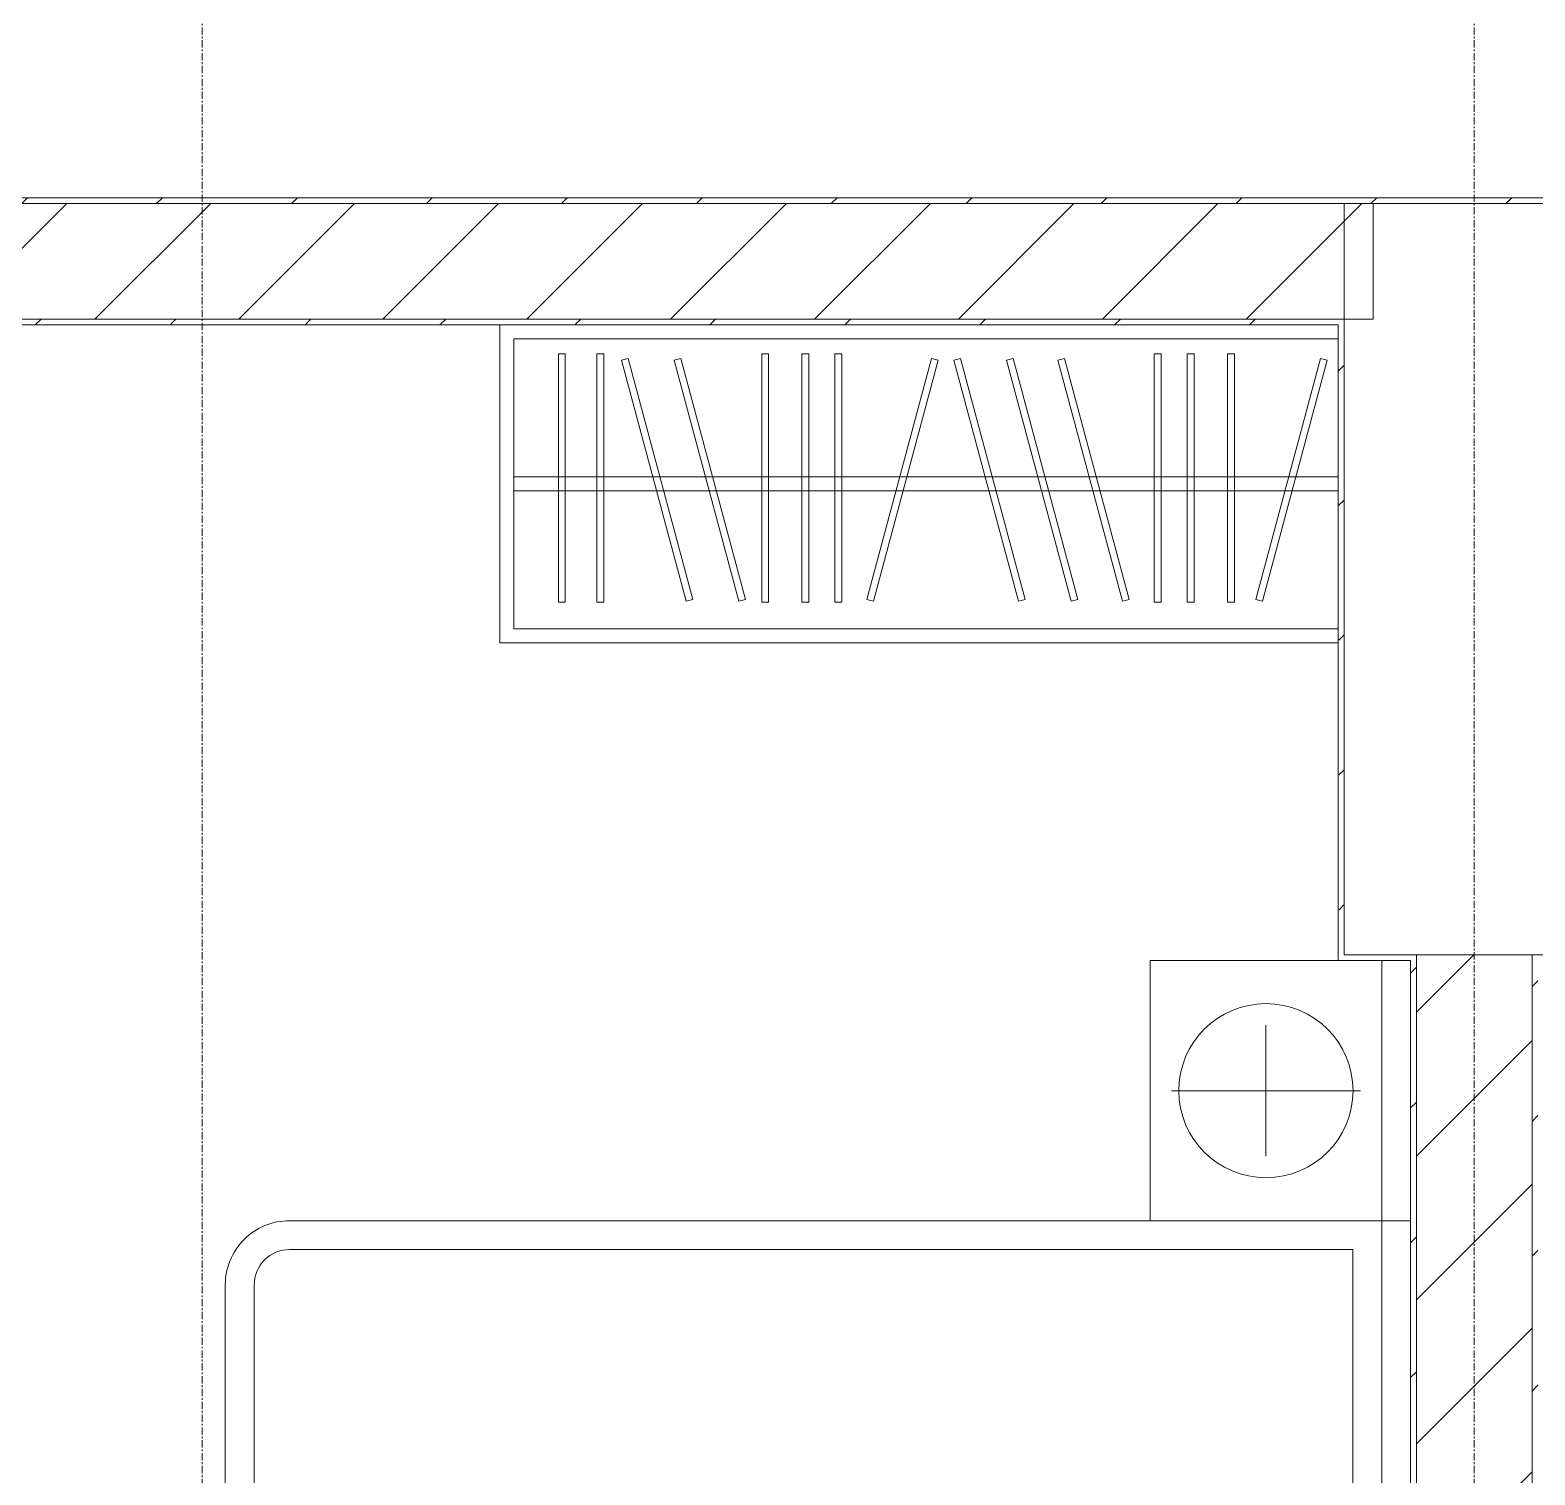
# Model space of a CAD drawing. Header units: millimetres. Extents: x 5357 to 201988, y -16345 to 109895.
# Drawn here: x 105655 to 108258, y 31337 to 33837 of the extents above; entities that cross this region are included whole.
import ezdxf

# ---------------------------------------------------------------- set-up
doc = ezdxf.new("R2010")
doc.units = ezdxf.units.MM
doc.linetypes.add('Grid Line', pattern=[22.225, 12.7, -3.175, 3.175, -3.175])
for name, color, linetype, lineweight in [('0-1', 7, 'Continuous', 5), ('A-WALL', 113, 'Continuous', 9), ('A-WALL-4', 113, 'Continuous', 18), ('A-WALL-PATT-2', 53, 'Continuous', 9), ('A-WALL-PATT-3', 111, 'Continuous', 9), ('I-FURN-1', 53, 'Continuous', 9), ('I-WALL-1', 9, 'Continuous', 18), ('I-WALL-3', 2, 'Continuous', 18), ('S-COLS-2', 9, 'Continuous', 18), ('S-GRID-1', 1, 'Grid Line', 9)]:
    doc.layers.add(name, color=color, linetype=linetype, lineweight=lineweight)
pattern_1 = [(45, (0, 0), (-116.67262, 116.67262), [])]
pattern_2 = [(45, (0, 0), (-124.4508, 124.4508), [])]

# ---------------------------------------------------------------- blocks, each defined once
blk = doc.blocks.new('NCV_TKTC_KET CAU_rvt-1-TKCS_MB SÂN ĐƯỜNG NỘI BỘ')
at = {"layer": 'S-COLS-2'}
for p, q in [((108377.6, 33536.9), (107927.6, 33536.9)), ((107927.6, 33536.9), (107927.6, 32236.9)), ((107927.6, 32236.9), (108377.6, 32236.9))]:
    blk.add_line(p, q, dxfattribs=at)
blk = doc.blocks.new('GIUONG NGU-2TAB-1600x2000 - GIUONG NGU-2TAB-1600x2000-V19-TKCS_MB SÂN ĐƯỜNG NỘI BỘ')
at = {"layer": 'I-FURN-1'}
for p, q in [((569.6, 2050), (1997.1, 2050)), ((1997.1, 2050), (569.6, 2050)), ((1997.1, 2000), (569.6, 2000)), ((2058.2, 100), (2058.2, 1938.9)), ((2108.2, 1938.9), (2108.2, 50)), ((2108.2, 50), (2108.2, 1938.9)), ((2108.2, 50), (2108.2, 450.3)), ((2108.2, 450.3), (2558.2, 450.3)), ((2108.2, 450.3), (2108.2, 50)), ((2558.2, 450.3), (2108.2, 450.3)), ((2558.2, 450.3), (2558.2, 50)), ((2558.2, 50), (2558.2, 450.3)), ((2333.2, 86.8), (2333.2, 413.5)), ((2446.5, 250.2), (2219.8, 250.2)), ((508.5, 100), (2058.2, 100)), ((2108.2, 50), (458.5, 50)), ((458.5, 50), (2108.2, 50)), ((458.5, 50), (2108.2, 50)), ((2558.2, 50), (2108.2, 50)), ((2108.2, 50), (2558.2, 50)), ((2108.2, 0), (2108.2, 50)), ((2108.2, 50), (2108.2, 0)), ((2108.2, 50), (2558.2, 50)), ((2558.2, 50), (2558.2, 0))]:
    blk.add_line(p, q, dxfattribs=at)
blk.add_circle((2333.2, 250.2), 150.7, dxfattribs=at)
for radius, start in [(111.1, 0), (111.1, 360), (61.1, 360)]:
    blk.add_arc((1997.1, 1938.9), radius, start, 90, dxfattribs=at)
blk = doc.blocks.new('TU QUAN AO-SUITE ROOM_3 - TU QUAN AO-SUITE ROOM_3-V20-TKCS_MB SÂN ĐƯỜNG NỘI BỘ')
at = {"layer": 'I-FURN-1'}
for p, q in [((-550, 1500), (0, 1500)), ((-550, 50), (-550, 1500)), ((0, 1500), (-550, 1500)), ((-550, 1500), (-550, 50)), ((-24, 1476), (-526, 1476)), ((-526, 1476), (-526, 600)), ((-526, 1476), (-526, 50)), ((-287, 576), (-287, 1476)), ((-263, 576), (-263, 1476)), ((-24, 49.8), (-24, 1476)), ((-480.1, 1386.9), (-480.1, 1398.9)), ((-480.1, 1398.9), (-50.1, 1398.9)), ((-480.1, 1386.9), (-480.1, 1398.9)), ((-50.1, 1386.9), (-480.1, 1386.9)), ((-50.1, 1398.9), (-50.1, 1386.9)), ((-480.1, 1320.5), (-480.1, 1332.5)), ((-480.1, 1332.5), (-50.1, 1332.5)), ((-480.1, 1320.5), (-480.1, 1332.5)), ((-50.1, 1332.5), (-50.1, 1320.5)), ((-50.1, 1320.5), (-480.1, 1320.5)), ((-478.3, 1178.1), (-61.3, 1289.9)), ((-58.2, 1278.3), (-475.2, 1166.5)), ((-61.3, 1289.9), (-58.2, 1278.3)), ((-478.3, 1086.9), (-61.3, 1198.6)), ((-61.3, 1198.6), (-58.2, 1187.1)), ((-475.2, 1166.5), (-478.3, 1178.1)), ((-58.2, 1187.1), (-475.2, 1075.3)), ((-475.2, 1075.3), (-478.3, 1086.9)), ((-480.1, 1035.3), (-480.1, 1047.3)), ((-480.1, 1047.3), (-50.1, 1047.3)), ((-480.1, 1035.3), (-480.1, 1047.3)), ((-50.1, 1047.3), (-50.1, 1035.3)), ((-50.1, 1035.3), (-480.1, 1035.3)), ((-480.1, 965.8), (-480.1, 977.8)), ((-480.1, 977.8), (-50.1, 977.8)), ((-480.1, 965.8), (-480.1, 977.8)), ((-50.1, 965.8), (-480.1, 965.8)), ((-50.1, 977.8), (-50.1, 965.8)), ((-480.1, 908.6), (-480.1, 920.6)), ((-480.1, 920.6), (-50.1, 920.6)), ((-480.1, 908.6), (-480.1, 920.6)), ((-50.1, 920.6), (-50.1, 908.6)), ((-50.1, 908.6), (-480.1, 908.6)), ((-475.2, 865.5), (-478.3, 853.9)), ((-58.2, 753.7), (-475.2, 865.5)), ((-478.3, 853.9), (-61.3, 742.1)), ((-61.3, 742.1), (-58.2, 753.7)), ((-478.3, 603.1), (-61.3, 714.9)), ((-58.2, 703.3), (-475.2, 591.5)), ((-61.3, 714.9), (-58.2, 703.3)), ((-526, 50), (-526, 600)), ((-478.3, 511.9), (-61.3, 623.6)), ((-475.2, 591.5), (-478.3, 603.1)), ((-58.2, 612.1), (-475.2, 500.3)), ((-61.3, 623.6), (-58.2, 612.1)), ((-550, 50), (-550, 576)), ((-287, 50), (-287, 576)), ((-263, 50), (-263, 576)), ((-478.3, 423.1), (-61.3, 534.9)), ((-58.2, 523.3), (-475.2, 411.5)), ((-61.3, 534.9), (-58.2, 523.3)), ((-475.2, 500.3), (-478.3, 511.9)), ((-475.2, 411.5), (-478.3, 423.1)), ((-480.1, 368.4), (-480.1, 356.4)), ((-50.1, 368.4), (-480.1, 368.4)), ((-50.1, 356.4), (-50.1, 368.4)), ((-480.1, 356.4), (-50.1, 356.4)), ((-480.1, 311.2), (-480.1, 299.2)), ((-50.1, 311.2), (-480.1, 311.2)), ((-480.1, 299.2), (-50.1, 299.2)), ((-50.1, 299.2), (-50.1, 311.2)), ((-480.1, 241.7), (-480.1, 229.7)), ((-50.1, 241.7), (-480.1, 241.7)), ((-50.1, 229.7), (-50.1, 241.7)), ((-480.1, 229.7), (-50.1, 229.7)), ((-475.2, 192.7), (-478.3, 181.1)), ((-58.2, 80.9), (-475.2, 192.7)), ((-478.3, 181.1), (-61.3, 69.4)), ((-61.3, 69.4), (-58.2, 80.9))]:
    blk.add_line(p, q, dxfattribs=at)
blk = doc.blocks.new('NCV_TKTC_TANG 1_rvt-1-TKCS_MB SÂN ĐƯỜNG NỘI BỘ')
at = {"layer": 'A-WALL-PATT-2'}
h = blk.add_hatch(dxfattribs=at)
h.set_pattern_fill('FP_2', color=256, style=0, pattern_type=2)
h.set_pattern_definition(pattern_1)
h.paths.add_polyline_path([(107917.6, 33326.9), (107927.6, 33326.9), (107927.6, 33336.9), (105062.6, 33336.9), (105062.6, 33326.9), (107033.7, 33326.9)])
h = blk.add_hatch(dxfattribs=at)
h.set_pattern_fill('FP_2', color=256, style=0, pattern_type=2)
h.set_pattern_definition(pattern_1)
h.paths.add_polyline_path([(107927.6, 32226.9), (107927.6, 33326.9), (107917.6, 33326.9), (107918.9, 32226.9)])
h = blk.add_hatch(dxfattribs=at)
h.set_pattern_fill('FP_2', color=256, style=0, pattern_type=2)
h.set_pattern_definition(pattern_1)
h.paths.add_polyline_path([(108052.6, 28936.9), (108052.6, 32236.9), (108042.6, 32236.9), (108042.6, 28936.9)])
h = blk.add_hatch(dxfattribs=at)
h.set_pattern_fill('FP_2', color=256, style=0, pattern_type=2)
h.set_pattern_definition(pattern_1)
h.paths.add_polyline_path([(108261.7, 25546.9), (108262.6, 25547.9), (108262.6, 32236.9), (108252.6, 32236.9), (108252.6, 25546.9)])
at = {"layer": 'I-WALL-1'}
for p, q in [((107927.6, 33336.9), (105062.6, 33336.9)), ((105062.6, 33326.9), (107917.6, 33326.9)), ((107917.6, 33326.9), (107917.6, 32226.9)), ((107927.6, 33326.9), (107927.6, 33336.9)), ((107927.6, 32236.9), (107927.6, 33326.9)), ((107917.6, 32226.9), (107927.6, 32226.9)), ((108042.6, 32236.9), (107927.6, 32236.9)), ((107927.6, 32226.9), (108042.6, 32226.9)), ((108052.6, 32236.9), (108042.6, 32236.9)), ((108042.6, 32226.9), (108042.6, 28946.9)), ((108052.6, 28936.9), (108052.6, 32236.9)), ((108262.6, 32236.9), (108252.6, 32236.9)), ((108252.6, 32236.9), (108252.6, 25546.9))]:
    blk.add_line(p, q, dxfattribs=at)
at = {"layer": 'I-FURN-1'}
for name, p, rotation in [('TU QUAN AO-SUITE ROOM_3 - TU QUAN AO-SUITE ROOM_3-V20-TKCS_MB SÂN ĐƯỜNG NỘI BỘ', (107967.6, 33326.9), 90.00000000000001), ('GIUONG NGU-2TAB-1600x2000 - GIUONG NGU-2TAB-1600x2000-V19-TKCS_MB SÂN ĐƯỜNG NỘI BỘ', (108042.6, 29668.6), 89.99999999999915)]:
    blk.add_blockref(name, p, dxfattribs=dict(at, rotation=rotation))

msp = doc.modelspace()

# ---------------------------------------------------------------- hatches: boundary and pattern name
at = {"layer": 'A-WALL-PATT-3'}
h = msp.add_hatch(dxfattribs=at)
h.set_pattern_fill('FP_2', color=256, style=0, pattern_type=2)
h.set_pattern_definition(pattern_1)
h.paths.add_polyline_path([(113692.2, 33536.9), (116452.6, 33536.9), (116452.6, 33546.9), (109567.6, 33546.9), (109567.6, 33536.9), (113661.3, 33536.9)])
h.paths.add_polyline_path([(106452.6, 33536.9), (108477.6, 33536.9), (108477.6, 33546.9), (104412.6, 33546.9), (104412.6, 33536.9), (105549.7, 33536.9)])
h = msp.add_hatch(dxfattribs=at)
h.set_pattern_fill('FP_1', color=256, style=0, pattern_type=2)
h.set_pattern_definition(pattern_2)
h.paths.add_polyline_path([(107977.6, 33336.9), (107977.6, 33536.9), (104412.6, 33535.3), (104412.6, 33336.9), (107927.6, 33336.9)])
h.paths.add_polyline_path([(100177.6, 33336.9), (100277.6, 33336.9), (100277.6, 33536.9), (100177.6, 33536.9), (100177.6, 33376.9)])
h.paths.add_polyline_path([(103402.4, 33336.9), (104212.6, 33336.9), (104212.6, 33536.9), (101367.6, 33536.9), (101367.6, 33336.9), (103152.6, 33336.9)])
h = msp.add_hatch(dxfattribs=at)
h.set_pattern_fill('FP_1', color=256, style=0, pattern_type=2)
h.set_pattern_definition(pattern_2)
h.paths.add_polyline_path([(108052.6, 25536.9), (108252.6, 25536.9), (108252.6, 28836.9), (108052.6, 28836.9), (108052.6, 27050.4)])
h.paths.add_polyline_path([(108244.1, 29036.9), (108252.6, 29036.9), (108252.6, 32237), (108052.6, 32236.9), (108052.6, 29036.9), (108188.7, 29036.9)])

# ---------------------------------------------------------------- linework, layer by layer
at = {"layer": 'A-WALL'}
for p, q in [((107977.6, 33536.9), (104212.6, 33536.9)), ((104412.6, 33536.9), (107977.6, 33536.9))]:
    msp.add_line(p, q, dxfattribs=at)
at = {"layer": 'A-WALL-4'}
for p, q in [((107977.6, 33336.9), (107977.6, 33536.9)), ((104412.6, 33336.9), (107977.6, 33336.9)), ((108252.6, 32237), (108052.6, 32237)), ((108052.6, 32237), (108052.6, 29036.9)), ((108252.6, 29036.9), (108252.6, 32237))]:
    msp.add_line(p, q, dxfattribs=at)
at = {"layer": 'I-WALL-3'}
for p, q in [((108477.6, 33546.9), (104422.6, 33546.9)), ((107977.6, 33536.9), (108327.6, 33536.9))]:
    msp.add_line(p, q, dxfattribs=at)
at = {"layer": 'S-GRID-1'}
for p, q in [((105952.6, 20960.6), (105952.6, 80482.7)), ((108152.6, 20960.6), (108152.6, 80482.7)), ((131551.8, 33536.9), (29351.8, 33536.9))]:
    msp.add_line(p, q, dxfattribs=at)

# ---------------------------------------------------------------- block references
at = {"layer": '0-1'}
for name in ['NCV_TKTC_KET CAU_rvt-1-TKCS_MB SÂN ĐƯỜNG NỘI BỘ', 'NCV_TKTC_TANG 1_rvt-1-TKCS_MB SÂN ĐƯỜNG NỘI BỘ']:
    msp.add_blockref(name, (0, 0), dxfattribs=at)

doc.saveas('drawing.dxf')
